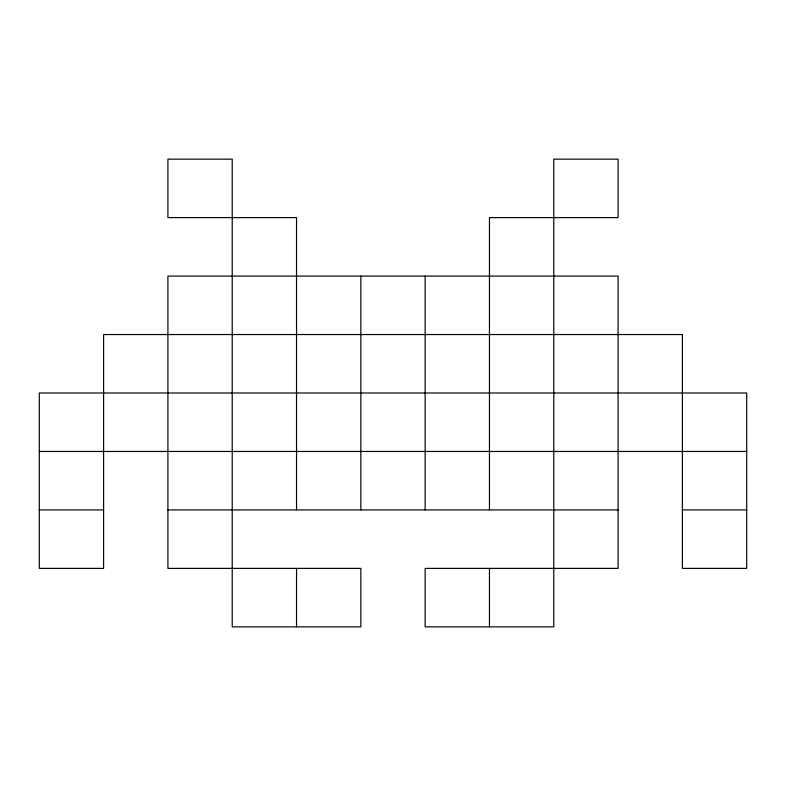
<?xml version="1.0" encoding="UTF-8"?>
<svg xmlns="http://www.w3.org/2000/svg" width="786" height="786" viewBox="0 0 786 786"><rect width="100%" height="100%" fill="white"/><g stroke="black" fill="none" stroke-linecap="round" stroke-linejoin="round"><path stroke-width="1.18" d="M39.3 451.459L746.7 451.459M39.3 509.927L103.605 509.927M167.919 509.927L618.081 509.927M682.395 509.927L746.7 509.927M489.462 509.927L489.462 217.614L618.081 217.614L618.081 159.145L553.776 159.145L553.776 626.855L425.157 626.855L425.157 568.386L618.081 568.386L618.081 276.073L167.919 276.073L167.919 568.386L360.843 568.386L360.843 626.855L232.224 626.855L232.224 159.145L167.919 159.145L167.919 217.614L296.538 217.614L296.538 509.927M489.462 568.386L489.462 626.855M425.157 276.073L425.157 509.927M360.843 276.073L360.843 509.927M296.538 568.386L296.538 626.855M682.395 334.541L103.605 334.541L103.605 568.386L39.3 568.386L39.3 393L746.7 393L746.7 568.386L682.395 568.386L682.395 334.541"/></g></svg>
